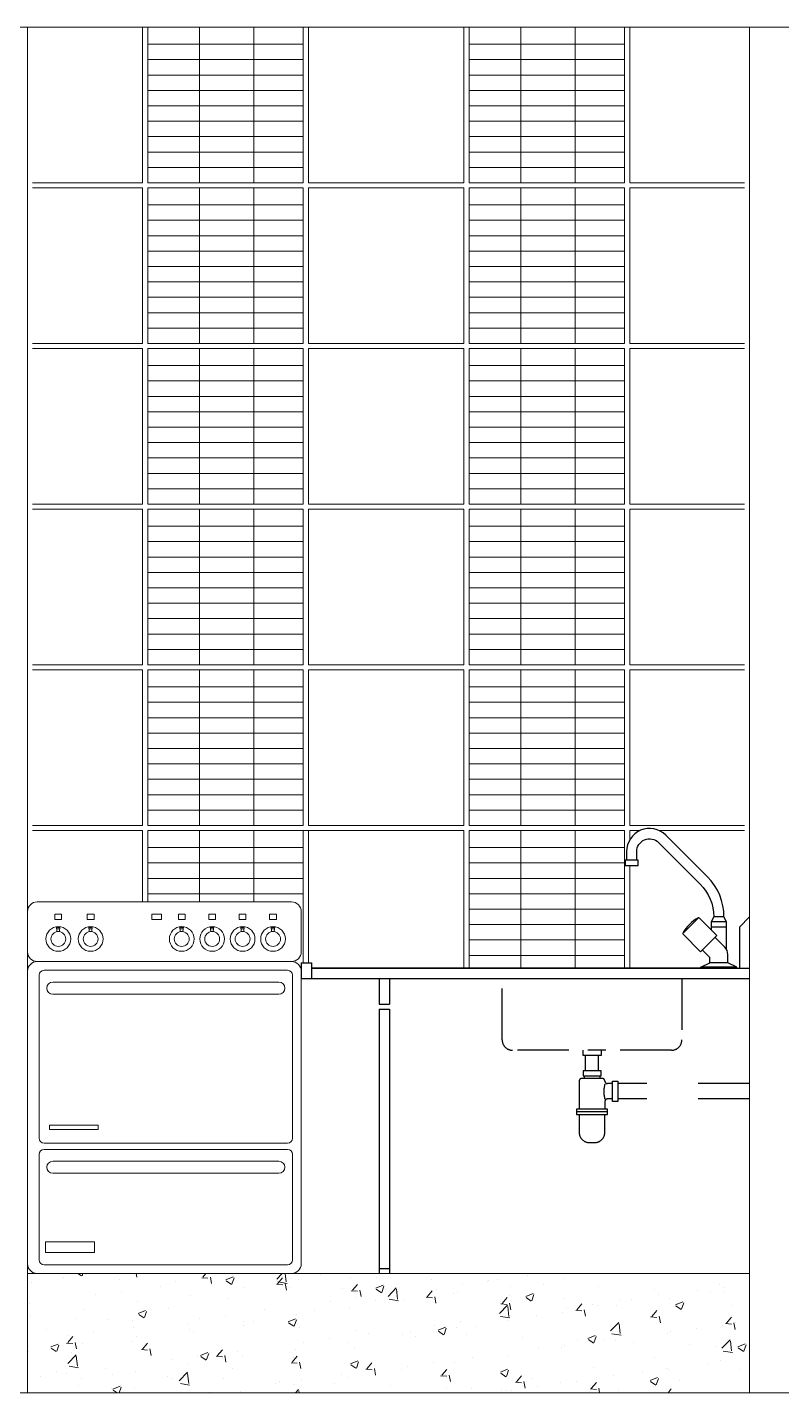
# Model space of a CAD drawing. Extents: x 1270 to 1442, y 932 to 1016.
# Drawn here: x 1409.417 to 1410.887, y 984.374 to 987.034 of the extents above; entities that cross this region are included whole.
import ezdxf

# ---------------------------------------------------------------- set-up
doc = ezdxf.new("R2010")
doc.units = 0
doc.header["$MEASUREMENT"] = 0
doc.linetypes.add('HIDDEN2', pattern=[4.7625, 3.175, -1.5875])
doc.layers.add('arquitecturapasito', color=252, linetype='Continuous', lineweight=5)

msp = doc.modelspace()

# ---------------------------------------------------------------- linework, layer by layer
for p, q in [((1410.7236, 985.2985), (1410.6959, 985.2707)), ((1410.7791, 985.2912), (1410.7491, 985.2912)), ((1410.7741, 985.3012), (1410.7541, 985.3012)), ((1410.8241, 985.3012), (1410.8041, 985.2812)), ((1410.7791, 985.2812), (1410.7491, 985.2812)), ((1410.8041, 985.2812), (1410.8041, 985.2012)), ((1409.9505, 985.2112), (1409.9505, 985.1812)), ((1409.9505, 985.2112), (1409.9705, 985.2112)), ((1409.9705, 985.2112), (1409.9705, 985.1812)), ((1410.7816, 985.2112), (1410.7466, 985.2112)), ((1409.9705, 985.2012), (1410.8241, 985.2012)), ((1410.7991, 985.2032), (1410.7291, 985.2032)), ((1409.9505, 985.1812), (1410.8241, 985.1812)), ((1410.1023, 985.1812), (1410.1023, 985.1312)), ((1410.1223, 985.1812), (1410.1223, 985.1312)), ((1410.1023, 985.1212), (1410.1023, 984.6062)), ((1410.1223, 985.1212), (1410.1223, 984.6062)), ((1410.1023, 984.6162), (1410.1223, 984.6162)), ((1410.1023, 984.6162), (1410.1023, 984.6062)), ((1410.1223, 984.6162), (1410.1223, 984.6062))]:
    msp.add_line(p, q)
at = {"linetype": 'HIDDEN2', "ltscale": 0.02}
for p, q in [((1410.5045, 985.0012), (1410.5045, 985.0312)), ((1410.5261, 985.0412), (1410.5086, 985.0412)), ((1410.5436, 985.0412), (1410.5261, 985.0412)), ((1410.5295, 985.0012), (1410.5295, 985.0312)), ((1410.502, 984.9912), (1410.502, 984.9862)), ((1410.532, 984.9912), (1410.532, 984.9862)), ((1410.542, 984.9812), (1410.542, 984.9812)), ((1410.542, 984.9812), (1410.542, 984.9812)), ((1410.8241, 984.9762), (1410.567, 984.9762)), ((1410.8241, 984.9462), (1410.567, 984.9462)), ((1410.547, 984.9212), (1410.487, 984.9212))]:
    msp.add_line(p, q, dxfattribs=at)
for points in [[(1410.7791, 985.2376), (1410.7791, 985.2912), (1410.7741, 985.3012, 0.198912), (1410.7419, 985.379), (1410.6712, 985.4497), (1410.6607, 985.4601, 0.666179), (1410.5841, 985.4281), (1410.5841, 985.4112)], [(1410.6041, 985.4112), (1410.6041, 985.4281, -0.664582), (1410.6466, 985.446), (1410.657, 985.4356), (1410.7277, 985.3649, -0.198912), (1410.7541, 985.3012), (1410.7491, 985.2912), (1410.7491, 985.2758)], [(1410.7991, 985.2012), (1410.7991, 985.2032), (1410.7816, 985.2112), (1410.7816, 985.2279, 0.198912), (1410.7757, 985.2421), (1410.7568, 985.261)], [(1410.7291, 985.2012), (1410.7291, 985.2032), (1410.7466, 985.2112), (1410.7466, 985.2209, 0.198912), (1410.746, 985.2223), (1410.7321, 985.2362)]]:
    msp.add_lwpolyline(points, format="xyb")
msp.add_lwpolyline([(1410.6066, 985.4012), (1410.6066, 985.4112), (1410.5816, 985.4112), (1410.5816, 985.4012)], close=True)
msp.add_lwpolyline([(1410.7286, 985.2327), (1410.7604, 985.2645), (1410.7261, 985.2988, 0.33956), (1410.7237, 985.2991, 0.131459), (1410.694, 985.2694, 0.33956), (1410.6943, 985.267)], format="xyb", close=True)
for points in [[(1410.7741, 985.2012), (1409.9705, 985.2012)], [(1409.9505, 985.1812), (1410.7741, 985.1812)], [(1410.1023, 985.1312), (1410.1223, 985.1312)], [(1410.1023, 985.1212), (1410.1223, 985.1212)]]:
    msp.add_lwpolyline(points)
for points in [[(1410.692, 985.1812), (1410.692, 985.0612, -0.414214), (1410.672, 985.0412), (1410.362, 985.0412, -0.414214), (1410.342, 985.0612), (1410.342, 985.1812)], [(1410.557, 984.9762), (1410.547, 984.9762, -0.414214), (1410.542, 984.9812, 0.414214), (1410.537, 984.9862), (1410.497, 984.9862, 0.414214), (1410.492, 984.9812), (1410.492, 984.9262)], [(1410.557, 984.9462), (1410.547, 984.9462, 0.414214), (1410.542, 984.9412), (1410.542, 984.9262)], [(1410.492, 984.9162), (1410.492, 984.8812, 0.414214), (1410.512, 984.8612), (1410.522, 984.8612, 0.414214), (1410.542, 984.8812), (1410.542, 984.9162)]]:
    msp.add_lwpolyline(points, format="xyb", dxfattribs=at)
msp.add_lwpolyline([(1410.5345, 985.0412), (1410.5345, 985.0312), (1410.4995, 985.0312), (1410.4995, 985.0412)], dxfattribs=at)
for points in [[(1410.5345, 984.9912), (1410.5345, 985.0012), (1410.4995, 985.0012), (1410.4995, 984.9912)], [(1410.557, 984.9812), (1410.567, 984.9812), (1410.567, 984.9412), (1410.557, 984.9412)], [(1410.547, 984.9162), (1410.547, 984.9262), (1410.487, 984.9262), (1410.487, 984.9162)]]:
    msp.add_lwpolyline(points, close=True, dxfattribs=at)
msp.add_arc((1410.5914, 984.9604), 0.0514, 163.6228, 196.0694, dxfattribs=at)
at = {"layer": 'arquitecturapasito', "color": 252}
for p, q in [((1407.7419, 987.034), (1418.9639, 987.034)), ((1409.417, 987.034), (1409.417, 984.374)), ((1409.4171, 984.374), (1409.4171, 987.034)), ((1409.6414, 987.034), (1409.6414, 986.731)), ((1409.6514, 987.034), (1409.6514, 986.731)), ((1409.752, 987.034), (1409.752, 986.731)), ((1409.8581, 987.034), (1409.8581, 986.731)), ((1409.9544, 986.731), (1409.9544, 987.034)), ((1409.9544, 986.731), (1409.9544, 987.034)), ((1409.9644, 986.731), (1409.9644, 987.034)), ((1410.2674, 987.034), (1410.2674, 986.731)), ((1410.2774, 987.034), (1410.2774, 986.731)), ((1410.378, 987.034), (1410.378, 986.731)), ((1410.4841, 987.034), (1410.4841, 986.731)), ((1410.5804, 986.731), (1410.5804, 987.034)), ((1410.5904, 986.731), (1410.5904, 987.034)), ((1410.824, 987.034), (1410.824, 984.374)), ((1410.8241, 984.374), (1410.8241, 987.034)), ((1409.6514, 987.001), (1409.9544, 987.001)), ((1410.2774, 987.001), (1410.5804, 987.001)), ((1409.6514, 986.971), (1409.9544, 986.971)), ((1410.2774, 986.971), (1410.5804, 986.971)), ((1409.6514, 986.941), (1409.9544, 986.941)), ((1410.2774, 986.941), (1410.5804, 986.941)), ((1409.6514, 986.911), (1409.9544, 986.911)), ((1410.2774, 986.911), (1410.5804, 986.911)), ((1409.6514, 986.881), (1409.9544, 986.881)), ((1410.2774, 986.881), (1410.5804, 986.881)), ((1409.6514, 986.851), (1409.9544, 986.851)), ((1410.2774, 986.851), (1410.5804, 986.851)), ((1409.6514, 986.821), (1409.9544, 986.821)), ((1410.2774, 986.821), (1410.5804, 986.821)), ((1409.6514, 986.791), (1409.9544, 986.791)), ((1410.2774, 986.791), (1410.5804, 986.791)), ((1409.6514, 986.761), (1409.9544, 986.761)), ((1410.2774, 986.761), (1410.5804, 986.761)), ((1409.6414, 986.731), (1409.4271, 986.731)), ((1409.6514, 986.731), (1409.9544, 986.731)), ((1410.2674, 986.731), (1409.9644, 986.731)), ((1410.2774, 986.731), (1410.5804, 986.731)), ((1410.5904, 986.731), (1410.8141, 986.731)), ((1409.6414, 986.721), (1409.4271, 986.721)), ((1409.6414, 986.721), (1409.6414, 986.418)), ((1409.6514, 986.721), (1409.9544, 986.721)), ((1409.6514, 986.721), (1409.6514, 986.418)), ((1409.6514, 986.721), (1409.6514, 986.418)), ((1409.752, 986.721), (1409.752, 986.418)), ((1409.8581, 986.721), (1409.8581, 986.418)), ((1409.9544, 986.418), (1409.9544, 986.721)), ((1410.2674, 986.721), (1409.9644, 986.721)), ((1409.9644, 986.418), (1409.9644, 986.721)), ((1410.2674, 986.721), (1410.2674, 986.418)), ((1410.2774, 986.721), (1410.2774, 986.418)), ((1410.2774, 986.721), (1410.5804, 986.721)), ((1410.378, 986.721), (1410.378, 986.418)), ((1410.4841, 986.721), (1410.4841, 986.418)), ((1410.5804, 986.418), (1410.5804, 986.721)), ((1410.5904, 986.418), (1410.5904, 986.721)), ((1410.5904, 986.721), (1410.8141, 986.721)), ((1409.6514, 986.688), (1409.9544, 986.688)), ((1410.2774, 986.688), (1410.5804, 986.688)), ((1409.6514, 986.658), (1409.9544, 986.658)), ((1410.2774, 986.658), (1410.5804, 986.658)), ((1409.6514, 986.628), (1409.9544, 986.628)), ((1410.2774, 986.628), (1410.5804, 986.628)), ((1409.6514, 986.598), (1409.9544, 986.598)), ((1410.2774, 986.598), (1410.5804, 986.598)), ((1409.6514, 986.568), (1409.9544, 986.568)), ((1410.2774, 986.568), (1410.5804, 986.568)), ((1409.6514, 986.538), (1409.9544, 986.538)), ((1410.2774, 986.538), (1410.5804, 986.538)), ((1409.6514, 986.508), (1409.9544, 986.508)), ((1410.2774, 986.508), (1410.5804, 986.508)), ((1409.6514, 986.478), (1409.9544, 986.478)), ((1410.2774, 986.478), (1410.5804, 986.478)), ((1409.6514, 986.448), (1409.9544, 986.448)), ((1410.2774, 986.448), (1410.5804, 986.448)), ((1409.6414, 986.418), (1409.4271, 986.418)), ((1409.6414, 986.408), (1409.4271, 986.408)), ((1409.6414, 986.408), (1409.6414, 986.105)), ((1409.6514, 986.418), (1409.9544, 986.418)), ((1409.6514, 986.408), (1409.6514, 986.105)), ((1409.6514, 986.408), (1409.9544, 986.408)), ((1409.752, 986.408), (1409.752, 986.105)), ((1409.8581, 986.408), (1409.8581, 986.105)), ((1409.9544, 986.105), (1409.9544, 986.408)), ((1410.2674, 986.418), (1409.9644, 986.418)), ((1410.2674, 986.408), (1409.9644, 986.408)), ((1409.9644, 986.105), (1409.9644, 986.408)), ((1410.2674, 986.408), (1410.2674, 986.105)), ((1410.2774, 986.418), (1410.5804, 986.418)), ((1410.2774, 986.408), (1410.2774, 986.105)), ((1410.2774, 986.408), (1410.5804, 986.408)), ((1410.2774, 986.408), (1410.5804, 986.408)), ((1410.378, 986.408), (1410.378, 986.105)), ((1410.4841, 986.408), (1410.4841, 986.105)), ((1410.5804, 986.105), (1410.5804, 986.408)), ((1410.5904, 986.418), (1410.8141, 986.418)), ((1410.5904, 986.105), (1410.5904, 986.408)), ((1410.5904, 986.408), (1410.8141, 986.408)), ((1409.6514, 986.375), (1409.9544, 986.375)), ((1410.2774, 986.375), (1410.5804, 986.375)), ((1409.6514, 986.345), (1409.9544, 986.345)), ((1410.2774, 986.345), (1410.5804, 986.345)), ((1409.6514, 986.315), (1409.9544, 986.315)), ((1410.2774, 986.315), (1410.5804, 986.315)), ((1409.6514, 986.285), (1409.9544, 986.285)), ((1410.2774, 986.285), (1410.5804, 986.285)), ((1409.6514, 986.255), (1409.9544, 986.255)), ((1410.2774, 986.255), (1410.5804, 986.255)), ((1409.6514, 986.225), (1409.9544, 986.225)), ((1410.2774, 986.225), (1410.5804, 986.225)), ((1409.6514, 986.195), (1409.9544, 986.195)), ((1410.2774, 986.195), (1410.5804, 986.195)), ((1409.6514, 986.165), (1409.9544, 986.165)), ((1410.2774, 986.165), (1410.5804, 986.165)), ((1409.6514, 986.135), (1409.9544, 986.135)), ((1410.2774, 986.135), (1410.5804, 986.135)), ((1409.4271, 986.105), (1409.6414, 986.105)), ((1409.4271, 986.095), (1409.6414, 986.095)), ((1409.6414, 986.095), (1409.6414, 985.792)), ((1409.6514, 986.105), (1409.9544, 986.105)), ((1409.6514, 986.095), (1409.6514, 985.792)), ((1409.6514, 986.095), (1409.9544, 986.095)), ((1409.752, 986.095), (1409.752, 985.792)), ((1409.8581, 986.095), (1409.8581, 985.792)), ((1409.9544, 985.792), (1409.9544, 986.095)), ((1410.2674, 986.105), (1409.9644, 986.105)), ((1410.2674, 986.095), (1409.9644, 986.095)), ((1409.9644, 985.792), (1409.9644, 986.095)), ((1410.2674, 986.095), (1410.2674, 985.792)), ((1410.2774, 986.105), (1410.5804, 986.105)), ((1410.2774, 986.095), (1410.2774, 985.792)), ((1410.2774, 986.095), (1410.5804, 986.095)), ((1410.2774, 986.095), (1410.5804, 986.095)), ((1410.378, 986.095), (1410.378, 985.792)), ((1410.4841, 986.095), (1410.4841, 985.792)), ((1410.5804, 985.792), (1410.5804, 986.095)), ((1410.5904, 986.105), (1410.8141, 986.105)), ((1410.5904, 985.792), (1410.5904, 986.095)), ((1410.5904, 986.095), (1410.8141, 986.095)), ((1409.6514, 986.062), (1409.9544, 986.062)), ((1410.2774, 986.062), (1410.5804, 986.062)), ((1409.6514, 986.032), (1409.9544, 986.032)), ((1410.2774, 986.032), (1410.5804, 986.032)), ((1409.6514, 986.002), (1409.9544, 986.002)), ((1410.2774, 986.002), (1410.5804, 986.002)), ((1409.6514, 985.972), (1409.9544, 985.972)), ((1410.2774, 985.972), (1410.5804, 985.972)), ((1409.6514, 985.942), (1409.9544, 985.942)), ((1410.2774, 985.942), (1410.5804, 985.942)), ((1409.6514, 985.912), (1409.9544, 985.912)), ((1410.2774, 985.912), (1410.5804, 985.912)), ((1409.6514, 985.882), (1409.9544, 985.882)), ((1410.2774, 985.882), (1410.5804, 985.882)), ((1409.6514, 985.852), (1409.9544, 985.852)), ((1410.2774, 985.852), (1410.5804, 985.852)), ((1409.6514, 985.822), (1409.9544, 985.822)), ((1410.2774, 985.822), (1410.5804, 985.822)), ((1409.4271, 985.792), (1409.6414, 985.792)), ((1409.4271, 985.782), (1409.6414, 985.782)), ((1409.6414, 985.782), (1409.6414, 985.479)), ((1409.6514, 985.792), (1409.9544, 985.792)), ((1409.6514, 985.782), (1409.6514, 985.479)), ((1409.6514, 985.782), (1409.9544, 985.782)), ((1409.6514, 985.782), (1409.9544, 985.782)), ((1409.752, 985.782), (1409.752, 985.479)), ((1409.8581, 985.782), (1409.8581, 985.479)), ((1409.9544, 985.479), (1409.9544, 985.782)), ((1410.2674, 985.792), (1409.9644, 985.792)), ((1410.2674, 985.782), (1409.9644, 985.782)), ((1409.9644, 985.479), (1409.9644, 985.782)), ((1410.2674, 985.782), (1410.2674, 985.479)), ((1410.2774, 985.792), (1410.5804, 985.792)), ((1410.2774, 985.782), (1410.2774, 985.479)), ((1410.2774, 985.782), (1410.5804, 985.782)), ((1410.2774, 985.782), (1410.5804, 985.782)), ((1410.2774, 985.782), (1410.5804, 985.782)), ((1410.378, 985.782), (1410.378, 985.479)), ((1410.4841, 985.782), (1410.4841, 985.479)), ((1410.5804, 985.479), (1410.5804, 985.782)), ((1410.5904, 985.792), (1410.8141, 985.792)), ((1410.5904, 985.479), (1410.5904, 985.782)), ((1410.5904, 985.782), (1410.8141, 985.782)), ((1409.6514, 985.749), (1409.9544, 985.749)), ((1410.2774, 985.749), (1410.5804, 985.749)), ((1409.6514, 985.719), (1409.9544, 985.719)), ((1410.2774, 985.719), (1410.5804, 985.719)), ((1409.6514, 985.689), (1409.9544, 985.689)), ((1410.2774, 985.689), (1410.5804, 985.689)), ((1409.6514, 985.659), (1409.9544, 985.659)), ((1410.2774, 985.659), (1410.5804, 985.659)), ((1409.6514, 985.629), (1409.9544, 985.629)), ((1410.2774, 985.629), (1410.5804, 985.629)), ((1409.6514, 985.599), (1409.9544, 985.599)), ((1410.2774, 985.599), (1410.5804, 985.599)), ((1409.6514, 985.569), (1409.9544, 985.569)), ((1410.2774, 985.569), (1410.5804, 985.569)), ((1409.6514, 985.539), (1409.9544, 985.539)), ((1410.2774, 985.539), (1410.5804, 985.539)), ((1409.6514, 985.509), (1409.9544, 985.509)), ((1410.2774, 985.509), (1410.5804, 985.509)), ((1409.4271, 985.479), (1409.6414, 985.479)), ((1409.6514, 985.479), (1409.9544, 985.479)), ((1410.2674, 985.479), (1409.9644, 985.479)), ((1410.2774, 985.479), (1410.5804, 985.479)), ((1410.5904, 985.479), (1410.8141, 985.479)), ((1409.4271, 985.469), (1409.6414, 985.469)), ((1409.6414, 985.469), (1409.6414, 985.3302)), ((1410.2674, 985.469), (1409.6514, 985.469)), ((1409.6514, 985.469), (1409.6514, 985.3302)), ((1409.6514, 985.469), (1409.9544, 985.469)), ((1409.6514, 985.469), (1409.9544, 985.469)), ((1409.752, 985.469), (1409.752, 985.3302)), ((1409.8581, 985.469), (1409.8581, 985.3302)), ((1409.9544, 985.2112), (1409.9544, 985.469)), ((1409.9644, 985.2112), (1409.9644, 985.469)), ((1410.2674, 985.469), (1410.2674, 985.2012)), ((1410.2774, 985.469), (1410.2774, 985.2012)), ((1410.2774, 985.469), (1410.5804, 985.469)), ((1410.2774, 985.469), (1410.5804, 985.469)), ((1410.2774, 985.469), (1410.5804, 985.469)), ((1410.378, 985.469), (1410.378, 985.2012)), ((1410.4841, 985.469), (1410.4841, 985.2012)), ((1410.5804, 985.2012), (1410.5804, 985.469)), ((1410.5904, 985.4512), (1410.5904, 985.469)), ((1410.5904, 985.469), (1410.6103, 985.469)), ((1410.6479, 985.469), (1410.8141, 985.469)), ((1409.6514, 985.436), (1409.9544, 985.436)), ((1410.2774, 985.436), (1410.5804, 985.436)), ((1409.6514, 985.406), (1409.9544, 985.406)), ((1410.2774, 985.406), (1410.5804, 985.406)), ((1410.5904, 985.2012), (1410.5904, 985.4012)), ((1409.6514, 985.376), (1409.9544, 985.376)), ((1410.2774, 985.376), (1410.5804, 985.376)), ((1409.6514, 985.346), (1409.9544, 985.346)), ((1410.2774, 985.346), (1410.5804, 985.346)), ((1410.2774, 985.316), (1410.5804, 985.316)), ((1410.2774, 985.286), (1410.5804, 985.286)), ((1410.2774, 985.256), (1410.5804, 985.256)), ((1410.2774, 985.226), (1410.5804, 985.226)), ((1409.4171, 984.6062), (1410.8241, 984.6062)), ((1410.824, 984.404), (1410.8241, 984.404)), ((1407.7419, 984.374), (1418.9639, 984.374)), ((1410.4461, 984.374), (1418.9096, 984.374))]:
    msp.add_line(p, q, dxfattribs=at)
at = {"layer": 'arquitecturapasito', "color": 252, "linetype": 'Continuous'}
for p, q in [((1409.9315, 985.3302), (1409.4361, 985.3302)), ((1409.4835, 985.3062), (1409.4705, 985.3062)), ((1409.4705, 985.3062), (1409.4705, 985.2959)), ((1409.4705, 985.2959), (1409.4835, 985.2959)), ((1409.4835, 985.2959), (1409.4835, 985.3062)), ((1409.5467, 985.3062), (1409.5336, 985.3062)), ((1409.5336, 985.3062), (1409.5336, 985.2959)), ((1409.5336, 985.2959), (1409.5467, 985.2959)), ((1409.5467, 985.2959), (1409.5467, 985.3062)), ((1409.678, 985.3062), (1409.6594, 985.3062)), ((1409.6594, 985.3062), (1409.6594, 985.2959)), ((1409.6594, 985.2959), (1409.678, 985.2959)), ((1409.678, 985.2959), (1409.678, 985.3062)), ((1409.7241, 985.3062), (1409.711, 985.3062)), ((1409.711, 985.3062), (1409.711, 985.2959)), ((1409.711, 985.2959), (1409.7241, 985.2959)), ((1409.7241, 985.2959), (1409.7241, 985.3062)), ((1409.7834, 985.3062), (1409.7703, 985.3062)), ((1409.7703, 985.3062), (1409.7703, 985.2959)), ((1409.7703, 985.2959), (1409.7834, 985.2959)), ((1409.7834, 985.2959), (1409.7834, 985.3062)), ((1409.8427, 985.3062), (1409.8296, 985.3062)), ((1409.8296, 985.3062), (1409.8296, 985.2959)), ((1409.8296, 985.2959), (1409.8427, 985.2959)), ((1409.8427, 985.2959), (1409.8427, 985.3062)), ((1409.902, 985.3062), (1409.8889, 985.3062)), ((1409.8889, 985.3062), (1409.8889, 985.2959)), ((1409.8889, 985.2959), (1409.902, 985.2959)), ((1409.902, 985.2959), (1409.902, 985.3062)), ((1409.9505, 985.3112), (1409.9505, 985.233)), ((1409.4741, 985.2723), (1409.4733, 985.2816)), ((1409.4741, 985.2776), (1409.4795, 985.2778)), ((1409.4742, 985.2805), (1409.4794, 985.2805)), ((1409.4791, 985.2724), (1409.4803, 985.2817)), ((1409.5372, 985.2723), (1409.5364, 985.2816)), ((1409.5373, 985.2805), (1409.5425, 985.2805)), ((1409.5373, 985.2776), (1409.5426, 985.2778)), ((1409.5422, 985.2724), (1409.5433, 985.2817)), ((1409.7147, 985.2723), (1409.7139, 985.2816)), ((1409.7147, 985.2776), (1409.72, 985.2778)), ((1409.7148, 985.2805), (1409.7199, 985.2805)), ((1409.7197, 985.2724), (1409.7208, 985.2817)), ((1409.774, 985.2723), (1409.7731, 985.2816)), ((1409.774, 985.2805), (1409.7792, 985.2805)), ((1409.774, 985.2776), (1409.7794, 985.2778)), ((1409.779, 985.2724), (1409.7801, 985.2817)), ((1409.8333, 985.2723), (1409.8325, 985.2816)), ((1409.8333, 985.2776), (1409.8386, 985.2778)), ((1409.8334, 985.2805), (1409.8385, 985.2805)), ((1409.8383, 985.2724), (1409.8394, 985.2817)), ((1409.8926, 985.2723), (1409.8917, 985.2816)), ((1409.8926, 985.2805), (1409.8978, 985.2805)), ((1409.8926, 985.2776), (1409.898, 985.2778)), ((1409.8976, 985.2724), (1409.8987, 985.2817)), ((1409.4361, 985.214), (1409.9315, 985.214)), ((1409.4171, 984.6252), (1409.4171, 985.195)), ((1409.4398, 984.8698), (1409.4398, 985.1874)), ((1409.9239, 985.1969), (1409.4493, 985.1969)), ((1409.9334, 985.1874), (1409.9334, 984.8698)), ((1409.9505, 985.195), (1409.9505, 984.6252)), ((1409.9068, 985.1738), (1409.4664, 985.1738)), ((1409.4664, 985.1504), (1409.9068, 985.1504)), ((1409.5546, 984.8953), (1409.4601, 984.8953)), ((1409.4601, 984.8953), (1409.4601, 984.8866)), ((1409.5546, 984.8866), (1409.5546, 984.8953)), ((1409.4601, 984.8866), (1409.5546, 984.8866)), ((1409.4398, 984.8385), (1409.4398, 984.6328)), ((1409.4493, 984.8603), (1409.9239, 984.8603)), ((1409.4493, 984.848), (1409.9239, 984.848)), ((1409.9334, 984.8385), (1409.9334, 984.6328)), ((1409.9068, 984.8248), (1409.4664, 984.8248)), ((1409.4664, 984.8015), (1409.9068, 984.8015)), ((1409.5476, 984.6679), (1409.4524, 984.6679)), ((1409.4524, 984.6679), (1409.4524, 984.647)), ((1409.5476, 984.647), (1409.5476, 984.6679)), ((1409.4524, 984.647), (1409.5476, 984.647)), ((1409.9315, 984.6062), (1409.4361, 984.6062)), ((1409.9239, 984.6233), (1409.4493, 984.6233)), ((1409.4881, 984.5991), (1409.4881, 984.5991)), ((1409.5154, 984.6062), (1409.5225, 984.6014)), ((1409.5235, 984.602), (1409.5249, 984.6062)), ((1409.5301, 984.6047), (1409.5301, 984.6047)), ((1409.6299, 984.5993), (1409.6286, 984.6062)), ((1409.7587, 984.599), (1409.7647, 984.6062)), ((1409.7756, 984.5866), (1409.7733, 984.5993)), ((1409.8038, 984.5941), (1409.818, 984.5996)), ((1409.8557, 984.6053), (1409.8557, 984.6053)), ((1409.9027, 984.5953), (1409.9131, 984.6062)), ((1409.9213, 984.59), (1409.9194, 984.6062)), ((1409.9876, 984.6035), (1409.9876, 984.6035)), ((1410.3916, 984.6028), (1410.3916, 984.6028)), ((1409.4246, 984.5894), (1409.4246, 984.5894)), ((1409.5965, 984.5945), (1409.5965, 984.5945)), ((1409.6765, 984.5818), (1409.6765, 984.5818)), ((1409.705, 984.59), (1409.705, 984.59)), ((1409.7566, 984.5981), (1409.7687, 984.5971)), ((1409.8044, 984.5919), (1409.8145, 984.5851)), ((1409.8049, 984.5986), (1409.8049, 984.5986)), ((1409.8135, 984.5854), (1409.8135, 984.5854)), ((1409.8155, 984.5857), (1409.8196, 984.598)), ((1409.8402, 984.5796), (1409.8402, 984.5796)), ((1409.9023, 984.5854), (1409.9144, 984.5843)), ((1409.9044, 984.5862), (1409.9142, 984.5979)), ((1409.9049, 984.5898), (1409.923, 984.587)), ((1409.9214, 984.5738), (1409.919, 984.5866)), ((1409.922, 984.5808), (1409.922, 984.5808)), ((1409.9279, 984.5785), (1409.9279, 984.5785)), ((1409.9445, 984.5939), (1409.9445, 984.5939)), ((1410.0304, 984.5762), (1410.0304, 984.5762)), ((1410.0464, 984.5988), (1410.0464, 984.5988)), ((1410.048, 984.5726), (1410.0602, 984.5716)), ((1410.0502, 984.5735), (1410.06, 984.5851)), ((1410.0671, 984.5611), (1410.0648, 984.5738)), ((1410.0958, 984.5779), (1410.11, 984.5833)), ((1410.0961, 984.5989), (1410.0961, 984.5989)), ((1410.0965, 984.5756), (1410.1066, 984.5688)), ((1410.1075, 984.5694), (1410.1116, 984.5817)), ((1410.1195, 984.5616), (1410.1354, 984.5781)), ((1410.1381, 984.5564), (1410.1359, 984.5756)), ((1410.2045, 984.5943), (1410.2045, 984.5943)), ((1410.2136, 984.5745), (1410.2136, 984.5745)), ((1410.2637, 984.5859), (1410.2637, 984.5859)), ((1410.313, 984.5898), (1410.313, 984.5898)), ((1410.3146, 984.5926), (1410.3146, 984.5926)), ((1410.3321, 984.5949), (1410.3321, 984.5949)), ((1410.3572, 984.5818), (1410.3572, 984.5818)), ((1410.4215, 984.5852), (1410.4215, 984.5852)), ((1410.4627, 984.597), (1410.4627, 984.597)), ((1410.5299, 984.5806), (1410.5299, 984.5806)), ((1410.6384, 984.576), (1410.6384, 984.576)), ((1410.7226, 984.5733), (1410.7226, 984.5733)), ((1410.7652, 984.5848), (1410.7652, 984.5848)), ((1410.7735, 984.5799), (1410.7735, 984.5799)), ((1409.4204, 984.548), (1409.4204, 984.548)), ((1409.5487, 984.5649), (1409.5487, 984.5649)), ((1409.5996, 984.5716), (1409.5996, 984.5716)), ((1409.632, 984.5513), (1409.632, 984.5513)), ((1409.7346, 984.5643), (1409.7346, 984.5643)), ((1409.8094, 984.5581), (1409.8094, 984.5581)), ((1410.0076, 984.5522), (1410.0076, 984.5522)), ((1410.0584, 984.5589), (1410.0584, 984.5589)), ((1410.0951, 984.5542), (1410.0951, 984.5542)), ((1410.1218, 984.5561), (1410.1398, 984.5533)), ((1410.1354, 984.5691), (1410.1354, 984.5691)), ((1410.1389, 984.5716), (1410.1389, 984.5716)), ((1410.1502, 984.5545), (1410.1502, 984.5545)), ((1410.1938, 984.5599), (1410.2059, 984.5588)), ((1410.1959, 984.5607), (1410.2057, 984.5724)), ((1410.2128, 984.5483), (1410.2105, 984.561)), ((1410.2474, 984.567), (1410.2474, 984.567)), ((1410.2545, 984.5688), (1410.2545, 984.5688)), ((1410.3395, 984.5471), (1410.3517, 984.5461)), ((1410.3417, 984.548), (1410.3515, 984.5596)), ((1410.3558, 984.5625), (1410.3558, 984.5625)), ((1410.3586, 984.5356), (1410.3562, 984.5483)), ((1410.3878, 984.5616), (1410.4021, 984.5671)), ((1410.3885, 984.5594), (1410.3986, 984.5525)), ((1410.3995, 984.5532), (1410.4037, 984.5654)), ((1410.4643, 984.5579), (1410.4643, 984.5579)), ((1410.4874, 984.5352), (1410.4972, 984.5469)), ((1410.5173, 984.5462), (1410.5173, 984.5462)), ((1410.5728, 984.5533), (1410.5728, 984.5533)), ((1410.5943, 984.5564), (1410.5943, 984.5564)), ((1410.6467, 984.5645), (1410.6467, 984.5645)), ((1410.6672, 984.5567), (1410.6672, 984.5567)), ((1410.6798, 984.5453), (1410.6941, 984.5508)), ((1410.6813, 984.5487), (1410.6813, 984.5487)), ((1410.6916, 984.5369), (1410.6957, 984.5492)), ((1410.7469, 984.5714), (1410.7469, 984.5714)), ((1410.7727, 984.5719), (1410.7727, 984.5719)), ((1409.4221, 984.5218), (1409.4221, 984.5218)), ((1409.5277, 984.537), (1409.5277, 984.537)), ((1409.633, 984.5286), (1409.6473, 984.5341)), ((1409.6337, 984.5264), (1409.6438, 984.5196)), ((1409.6448, 984.5202), (1409.6489, 984.5324)), ((1409.6909, 984.5378), (1409.6909, 984.5378)), ((1409.8023, 984.5252), (1409.8023, 984.5252)), ((1409.8792, 984.5353), (1409.8792, 984.5353)), ((1409.942, 984.5262), (1409.942, 984.5262)), ((1409.9766, 984.5339), (1409.9766, 984.5339)), ((1410.0447, 984.5392), (1410.0447, 984.5392)), ((1410.3364, 984.528), (1410.3522, 984.5445)), ((1410.3381, 984.5226), (1410.3381, 984.5226)), ((1410.3386, 984.5225), (1410.3567, 984.5197)), ((1410.355, 984.5227), (1410.3528, 984.542)), ((1410.4097, 984.5238), (1410.4097, 984.5238)), ((1410.4602, 984.5294), (1410.4602, 984.5294)), ((1410.4664, 984.5395), (1410.4664, 984.5395)), ((1410.4853, 984.5344), (1410.4974, 984.5333)), ((1410.5043, 984.5228), (1410.502, 984.5355)), ((1410.5282, 984.5441), (1410.5282, 984.5441)), ((1410.5646, 984.5437), (1410.5646, 984.5437)), ((1410.631, 984.5216), (1410.6432, 984.5206)), ((1410.6332, 984.5225), (1410.643, 984.5341)), ((1410.6501, 984.5101), (1410.6477, 984.5228)), ((1410.6805, 984.5431), (1410.6906, 984.5363)), ((1410.7789, 984.5097), (1410.7887, 984.5214)), ((1410.7897, 984.5441), (1410.7897, 984.5441)), ((1409.4539, 984.4971), (1409.4539, 984.4971)), ((1409.5133, 984.5185), (1409.5133, 984.5185)), ((1409.5724, 984.5175), (1409.5724, 984.5175)), ((1409.6217, 984.514), (1409.6217, 984.514)), ((1409.6231, 984.5016), (1409.6231, 984.5016)), ((1409.7302, 984.5094), (1409.7302, 984.5094)), ((1409.7322, 984.4967), (1409.7322, 984.4967)), ((1409.7396, 984.4932), (1409.7396, 984.4932)), ((1409.7514, 984.5185), (1409.7514, 984.5185)), ((1409.8377, 984.5119), (1409.8377, 984.5119)), ((1409.8387, 984.5048), (1409.8387, 984.5048)), ((1409.8581, 984.5135), (1409.8581, 984.5135)), ((1409.9251, 984.5123), (1409.9393, 984.5178)), ((1409.9257, 984.5101), (1409.9358, 984.5033)), ((1409.9368, 984.5039), (1409.9409, 984.5162)), ((1409.9472, 984.5002), (1409.9472, 984.5002)), ((1410.0556, 984.4956), (1410.0556, 984.4956)), ((1410.2103, 984.5058), (1410.2103, 984.5058)), ((1410.2171, 984.4961), (1410.2313, 984.5015)), ((1410.2178, 984.4938), (1410.2279, 984.487)), ((1410.2288, 984.4876), (1410.2329, 984.4999)), ((1410.2521, 984.5011), (1410.2521, 984.5011)), ((1410.2611, 984.5125), (1410.2611, 984.5125)), ((1410.2912, 984.5034), (1410.2912, 984.5034)), ((1410.3547, 984.5142), (1410.3547, 984.5142)), ((1410.5533, 984.4944), (1410.5691, 984.5109)), ((1410.5719, 984.4891), (1410.5696, 984.5084)), ((1410.6691, 984.4931), (1410.6691, 984.4931)), ((1410.72, 984.4998), (1410.72, 984.4998)), ((1410.7703, 984.5043), (1410.7703, 984.5043)), ((1410.7768, 984.5089), (1410.7889, 984.5078)), ((1410.7958, 984.4973), (1410.7935, 984.51)), ((1410.797, 984.5099), (1410.797, 984.5099)), ((1409.4623, 984.4631), (1409.4765, 984.4685)), ((1409.474, 984.4546), (1409.4782, 984.4669)), ((1409.4933, 984.4708), (1409.5054, 984.4697)), ((1409.4953, 984.4848), (1409.4953, 984.4848)), ((1409.4954, 984.4716), (1409.5052, 984.4833)), ((1409.5123, 984.4592), (1409.51, 984.472)), ((1409.5252, 984.4694), (1409.5252, 984.4694)), ((1409.5461, 984.4915), (1409.5461, 984.4915)), ((1409.6211, 984.4728), (1409.6211, 984.4728)), ((1409.6295, 984.4837), (1409.6295, 984.4837)), ((1409.6411, 984.4589), (1409.6509, 984.4705)), ((1409.9541, 984.4721), (1409.9541, 984.4721)), ((1410.005, 984.4788), (1410.005, 984.4788)), ((1410.0422, 984.4716), (1410.0422, 984.4716)), ((1410.0819, 984.4889), (1410.0819, 984.4889)), ((1410.1477, 984.4868), (1410.1477, 984.4868)), ((1410.1641, 984.491), (1410.1641, 984.491)), ((1410.1727, 984.4831), (1410.1727, 984.4831)), ((1410.2726, 984.4865), (1410.2726, 984.4865)), ((1410.381, 984.4819), (1410.381, 984.4819)), ((1410.4638, 984.4661), (1410.4638, 984.4661)), ((1410.4895, 984.4773), (1410.4895, 984.4773)), ((1410.5091, 984.4798), (1410.5233, 984.4852)), ((1410.5098, 984.4776), (1410.5199, 984.4707)), ((1410.5208, 984.4713), (1410.525, 984.4836)), ((1410.5408, 984.4762), (1410.5408, 984.4762)), ((1410.5555, 984.4889), (1410.5736, 984.4861)), ((1410.5621, 984.476), (1410.5621, 984.476)), ((1410.598, 984.4727), (1410.598, 984.4727)), ((1410.6647, 984.4891), (1410.6647, 984.4891)), ((1410.7065, 984.4681), (1410.7065, 984.4681)), ((1410.7701, 984.4607), (1410.7859, 984.4772)), ((1410.7887, 984.4554), (1410.7865, 984.4747)), ((1410.8011, 984.4635), (1410.8154, 984.469)), ((1410.8129, 984.4551), (1410.817, 984.4673)), ((1409.4196, 984.4541), (1409.4196, 984.4541)), ((1409.463, 984.4608), (1409.4731, 984.454)), ((1409.4959, 984.431), (1409.5117, 984.4475)), ((1409.5026, 984.4525), (1409.5026, 984.4525)), ((1409.5145, 984.4257), (1409.5122, 984.445)), ((1409.639, 984.458), (1409.6511, 984.457)), ((1409.6581, 984.4465), (1409.6557, 984.4592)), ((1409.7488, 984.4451), (1409.7488, 984.4451)), ((1409.7543, 984.4468), (1409.7686, 984.4522)), ((1409.755, 984.4446), (1409.7651, 984.4377)), ((1409.7661, 984.4384), (1409.7702, 984.4506)), ((1409.7847, 984.4453), (1409.7969, 984.4442)), ((1409.7869, 984.4461), (1409.7967, 984.4578)), ((1409.8038, 984.4337), (1409.8014, 984.4465)), ((1409.8258, 984.4552), (1409.8258, 984.4552)), ((1409.8352, 984.4443), (1409.8352, 984.4443)), ((1409.9326, 984.4334), (1409.9424, 984.445)), ((1409.9357, 984.4424), (1409.9357, 984.4424)), ((1409.9395, 984.4586), (1409.9395, 984.4586)), ((1410.0542, 984.4628), (1410.0542, 984.4628)), ((1410.2846, 984.4425), (1410.2846, 984.4425)), ((1410.3522, 984.4465), (1410.3522, 984.4465)), ((1410.413, 984.4594), (1410.413, 984.4594)), ((1410.4578, 984.4617), (1410.4578, 984.4617)), ((1410.6383, 984.4432), (1410.6383, 984.4432)), ((1410.7568, 984.4636), (1410.7568, 984.4636)), ((1410.7724, 984.4552), (1410.7904, 984.4524)), ((1410.8018, 984.4613), (1410.8119, 984.4545)), ((1410.8149, 984.4635), (1410.8149, 984.4635)), ((1409.4737, 984.4147), (1409.4737, 984.4147)), ((1409.4981, 984.4255), (1409.5162, 984.4227)), ((1409.5696, 984.4215), (1409.5696, 984.4215)), ((1409.627, 984.416), (1409.627, 984.416)), ((1409.698, 984.4384), (1409.698, 984.4384)), ((1409.7127, 984.3973), (1409.7286, 984.4138)), ((1409.7297, 984.429), (1409.7297, 984.429)), ((1409.8172, 984.4221), (1409.8172, 984.4221)), ((1409.9305, 984.4325), (1409.9426, 984.4315)), ((1409.9495, 984.421), (1409.9472, 984.4337)), ((1410.0464, 984.4305), (1410.0606, 984.436)), ((1410.047, 984.4283), (1410.0571, 984.4215)), ((1410.0581, 984.4221), (1410.0622, 984.4344)), ((1410.0762, 984.4198), (1410.0884, 984.4187)), ((1410.0784, 984.4206), (1410.0882, 984.4323)), ((1410.0953, 984.4082), (1410.0929, 984.421)), ((1410.1453, 984.4192), (1410.1453, 984.4192)), ((1410.1568, 984.4257), (1410.1568, 984.4257)), ((1410.2077, 984.4324), (1410.2077, 984.4324)), ((1410.2241, 984.4079), (1410.2339, 984.4195)), ((1410.2496, 984.4335), (1410.2496, 984.4335)), ((1410.3384, 984.4142), (1410.3526, 984.4197)), ((1410.3501, 984.4058), (1410.3542, 984.4181)), ((1410.5198, 984.4229), (1410.5198, 984.4229)), ((1410.6157, 984.413), (1410.6157, 984.413)), ((1410.6623, 984.4214), (1410.6623, 984.4214)), ((1410.6665, 984.4197), (1410.6665, 984.4197)), ((1410.7435, 984.4298), (1410.7435, 984.4298)), ((1410.7678, 984.4366), (1410.7678, 984.4366)), ((1410.8055, 984.4189), (1410.8055, 984.4189)), ((1409.4172, 984.3865), (1409.4172, 984.3865)), ((1409.4418, 984.4046), (1409.4418, 984.4046)), ((1409.4927, 984.4113), (1409.4927, 984.4113)), ((1409.5165, 984.3874), (1409.5165, 984.3874)), ((1409.5227, 984.4017), (1409.5227, 984.4017)), ((1409.5822, 984.4101), (1409.5822, 984.4101)), ((1409.5836, 984.3812), (1409.5978, 984.3867)), ((1409.6906, 984.4055), (1409.6906, 984.4055)), ((1409.6987, 984.4017), (1409.6987, 984.4017)), ((1409.715, 984.3918), (1409.733, 984.389)), ((1409.7314, 984.392), (1409.7291, 984.4113)), ((1409.7991, 984.401), (1409.7991, 984.401)), ((1409.9007, 984.3919), (1409.9007, 984.3919)), ((1409.9076, 984.3964), (1409.9076, 984.3964)), ((1409.9371, 984.3909), (1409.9371, 984.3909)), ((1409.9515, 984.3986), (1409.9515, 984.3986)), ((1410.0161, 984.3918), (1410.0161, 984.3918)), ((1410.0285, 984.4088), (1410.0285, 984.4088)), ((1410.0397, 984.404), (1410.0397, 984.404)), ((1410.1245, 984.3872), (1410.1245, 984.3872)), ((1410.222, 984.407), (1410.2341, 984.406)), ((1410.241, 984.3955), (1410.2387, 984.4082)), ((1410.339, 984.412), (1410.3492, 984.4052)), ((1410.3677, 984.3943), (1410.3799, 984.3932)), ((1410.3699, 984.3951), (1410.3797, 984.4068)), ((1410.3868, 984.3827), (1410.3844, 984.3955)), ((1410.4013, 984.4025), (1410.4013, 984.4025)), ((1410.4553, 984.3941), (1410.4553, 984.3941)), ((1410.4873, 984.3961), (1410.4873, 984.3961)), ((1410.5156, 984.3824), (1410.5254, 984.394)), ((1410.5596, 984.4084), (1410.5596, 984.4084)), ((1410.6304, 984.398), (1410.6446, 984.4034)), ((1410.6311, 984.3957), (1410.6412, 984.3889)), ((1410.6421, 984.3895), (1410.6463, 984.4018)), ((1410.687, 984.3986), (1410.687, 984.3986)), ((1409.5802, 984.3814), (1409.5802, 984.3814)), ((1409.5843, 984.379), (1409.5917, 984.374)), ((1409.5957, 984.374), (1409.5994, 984.3851)), ((1409.625, 984.3828), (1409.625, 984.3828)), ((1409.7335, 984.3782), (1409.7335, 984.3782)), ((1409.7723, 984.375), (1409.7723, 984.375)), ((1409.8327, 984.3766), (1409.8327, 984.3766)), ((1409.9395, 984.374), (1409.9454, 984.3802)), ((1409.9464, 984.374), (1409.946, 984.3777)), ((1410.233, 984.3826), (1410.233, 984.3826)), ((1410.2828, 984.3822), (1410.2828, 984.3822)), ((1410.3415, 984.378), (1410.3415, 984.378)), ((1410.3498, 984.3789), (1410.3498, 984.3789)), ((1410.3595, 984.3792), (1410.3595, 984.3792)), ((1410.4104, 984.3859), (1410.4104, 984.3859)), ((1410.5135, 984.3815), (1410.5256, 984.3805)), ((1410.5318, 984.374), (1410.5302, 984.3827)), ((1410.5685, 984.3783), (1410.5685, 984.3783)), ((1410.6651, 984.374), (1410.6712, 984.3813))]:
    msp.add_line(p, q, dxfattribs=at)
for centre, radius in [((1409.4771, 985.258), 0.0241), ((1409.4771, 985.258), 0.0145), ((1409.5402, 985.258), 0.0241), ((1409.5402, 985.258), 0.0145), ((1409.7176, 985.258), 0.0241), ((1409.7176, 985.258), 0.0145), ((1409.7769, 985.258), 0.0241), ((1409.7769, 985.258), 0.0145), ((1409.8362, 985.258), 0.0241), ((1409.8362, 985.258), 0.0145), ((1409.8955, 985.258), 0.0241), ((1409.8955, 985.258), 0.0145)]:
    msp.add_circle(centre, radius, dxfattribs=at)
for centre, radius, start, end in [((1409.4361, 985.3112), 0.019, 90, 180), ((1409.9315, 985.3112), 0.019, 0, 90), ((1409.4361, 985.233), 0.019, 180, 269.9999), ((1409.4361, 985.195), 0.019, 90, 180), ((1409.9315, 985.233), 0.019, 269.9999, 359.9999), ((1409.9315, 985.195), 0.019, 0, 90), ((1409.4493, 985.1874), 0.0095, 90, 180), ((1409.9239, 985.1874), 0.0095, 0, 90), ((1409.4664, 985.1621), 0.0117, 90, 270), ((1409.9068, 985.1621), 0.0117, 269.9999, 89.9999), ((1409.4493, 984.8698), 0.0095, 180, 269.9999), ((1409.9239, 984.8698), 0.0095, 269.9999, 359.9999), ((1409.4493, 984.8385), 0.0095, 90, 180), ((1409.9239, 984.8385), 0.0095, 0, 90), ((1409.4664, 984.8131), 0.0117, 90, 270), ((1409.9068, 984.8131), 0.0117, 269.9999, 89.9999), ((1409.4493, 984.6328), 0.0095, 180, 269.9999), ((1409.9239, 984.6328), 0.0095, 269.9999, 359.9999), ((1409.4361, 984.6252), 0.019, 180, 269.9999), ((1409.9315, 984.6252), 0.019, 269.9999, 359.9999)]:
    msp.add_arc(centre, radius, start, end, dxfattribs=at)

doc.saveas('drawing.dxf')
